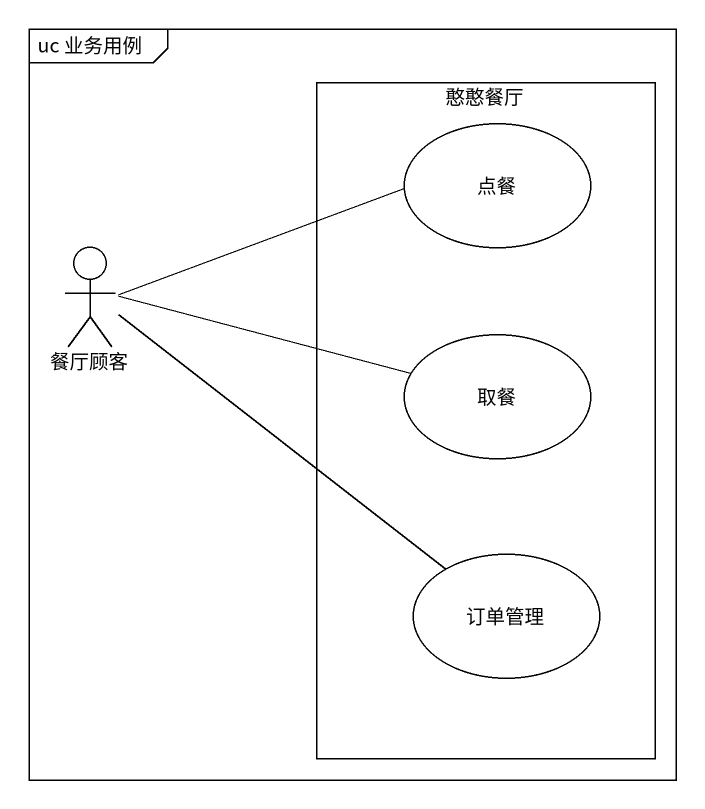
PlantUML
@startuml
mainframe uc 业务用例
rectangle 憨憨餐厅 {
  usecase 点餐
  usecase 取餐
  usecase 订单管理
}
actor 餐厅顾客
餐厅顾客 -right- 点餐
餐厅顾客 -right- 取餐
餐厅顾客 -- 订单管理
@enduml
